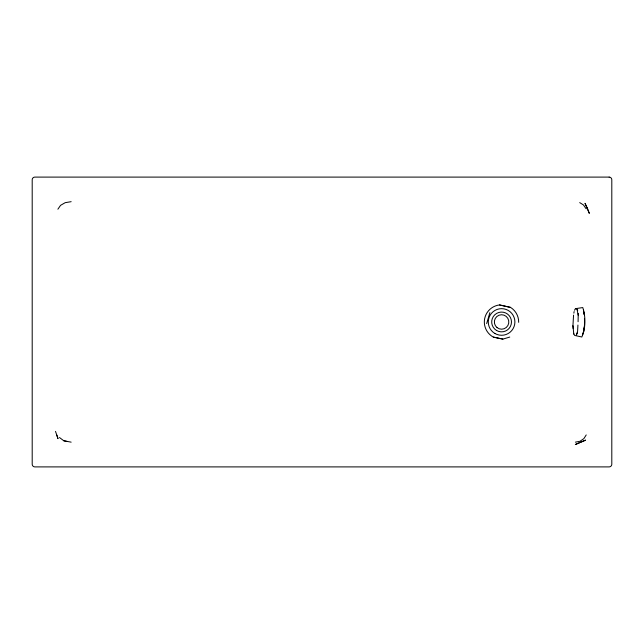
<?xml version="1.0" encoding="UTF-8"?>
<svg xmlns="http://www.w3.org/2000/svg" width="644" height="644" viewBox="0 0 644 644"><rect width="100%" height="100%" fill="white"/><g stroke="black" fill="none" stroke-linecap="round" stroke-linejoin="round"><path stroke-width="0.97" d="M577.926 325.059L577.612 331.056L576.525 334.872M578.087 321.726L578.248 313.451M573.554 315.117L572.943 325.655L573.796 334.139M583.842 329.623L584.197 326.894M573.852 313.137L574.134 311.559M574.488 310.255L575.438 308.669L582.772 307.566C585.782 316.751 585.726 328.078 581.83 336.997L575.028 335.508M583.206 332.859L583.553 331.306M486.655 323.602L489.875 312.63M582.506 335.001L583.029 333.64M577.322 332.884L576.348 334.743M586.225 434.933L583.883 438.62L579.994 441.277L575.374 442.154M57.888 209.203L60.568 205.331L65.221 202.667L71.154 201.677M518.678 322.338A17.171 17.171 0 0 0 510.539 307.397L499.543 304.942A17.171 17.171 0 0 0 493.344 337.11L502.884 339.114L509.742 337.07M575.438 308.669L576.67 308.919L577.724 310.392M59.473 437.518L63.812 440.778L71.154 442.154M63.812 440.778L67.483 441.534M502.884 339.114L493.344 337.11M499.543 304.942L510.539 307.397M579.713 202.61L583.456 204.953L586.112 208.793M574.488 335.194L573.571 333.31M577.113 309.587L578.119 315.141M56.761 435.022L58.016 438.644L55.505 431.391M583.472 310.158L584.277 314.755M572.943 325.655L573.184 328.649M584.478 318.386L584.502 321.469M583.746 312.582A11.978 2.077 90 0 1 584.028 314.151M584.454 318.627A11.978 2.077 90 0 1 583.045 333.495M585.517 440.182L575.374 444.497L585.517 440.182M609.135 177.1L34.865 177.1A2.665 2.665 0 0 0 32.2 179.765L32.2 464.235A2.665 2.665 0 0 0 34.865 466.9L609.135 466.9A2.665 2.665 0 0 0 611.8 464.235L611.8 179.765A2.665 2.665 0 0 0 609.135 177.1M587.384 208.245L585.01 203.311L589.316 213.373L587.384 208.245M497.039 327.587A7.229 7.229 0 0 0 508.728 323.103A7.229 7.229 0 0 0 498.995 315.222A7.229 7.229 0 0 0 497.039 327.587M496.645 330.533A9.885 9.885 0 0 0 511.473 321.968A9.885 9.885 0 0 0 496.645 313.403A9.885 9.885 0 0 0 496.645 330.533M494.93 333.495A13.315 13.315 0 0 0 514.902 321.968A13.315 13.315 0 0 0 494.93 310.44A13.315 13.315 0 0 0 494.93 333.495"/></g></svg>
